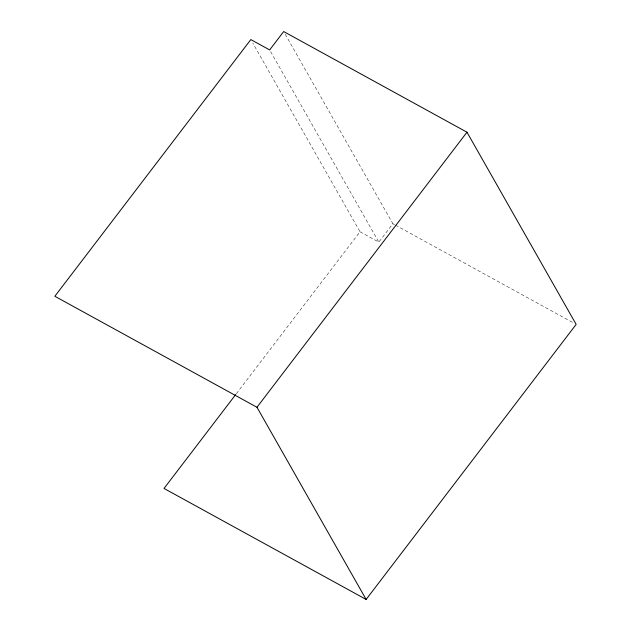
<?xml version="1.0" encoding="UTF-8"?>
<svg xmlns="http://www.w3.org/2000/svg" width="631" height="631" viewBox="0 0 631 631"><rect width="100%" height="100%" fill="white"/><g stroke="black" fill="none" stroke-linecap="round" stroke-linejoin="round"><path stroke-width="0.47" stroke-dasharray="3.15 2.37" d="M236.317 393.76L360.001 231.766L252.771 43.003M360.001 231.766L378.837 242.107L392.868 223.729L284.179 32.402M392.868 223.729L394.588 224.675M395.448 225.149L573.571 322.969M270.628 51.639L378.837 242.107"/><path stroke-width="0.95" d="M235.718 394.541L164.021 488.449L366.138 599.45L576.158 324.389L466.979 132.21L283.69 31.55L269.658 49.928L250.83 39.587L54.842 296.27L256.967 407.271L366.138 599.45M256.967 407.271L466.979 132.21"/></g></svg>
